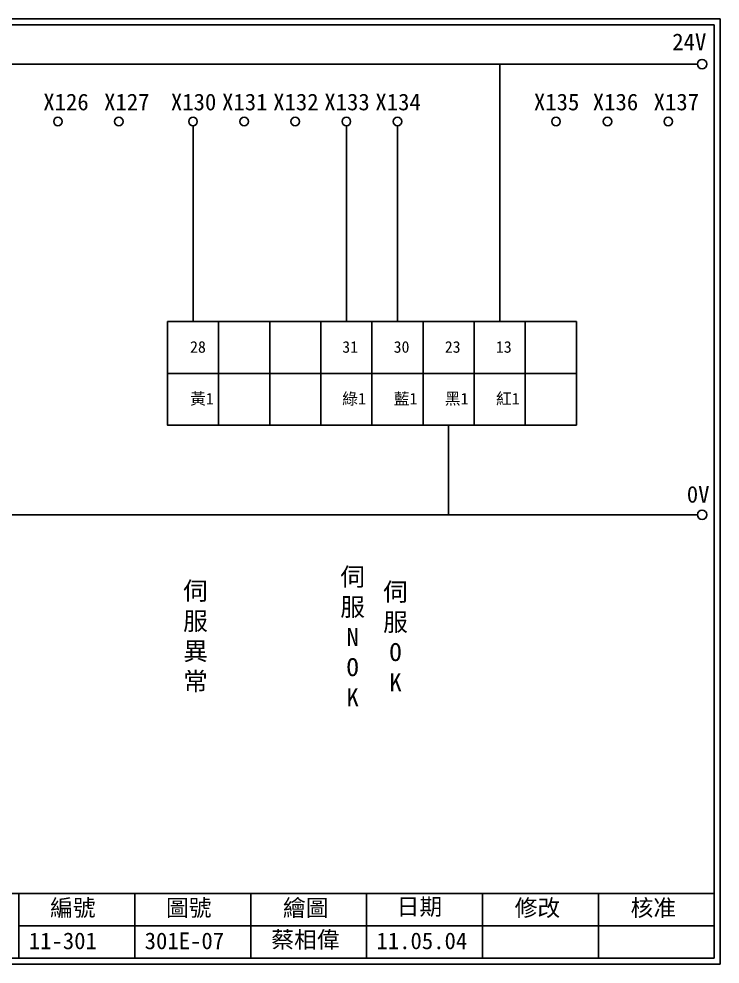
# Model space of a CAD drawing. Extents: x 325 to 612, y 3 to 207.
# Drawn here: x 461.1 to 612.3, y 3 to 207 of the extents above; entities that cross this region are included whole.
import ezdxf

# ---------------------------------------------------------------- set-up
doc = ezdxf.new("R2010")
doc.units = 0
doc.layers.get('0').update_dxf_attribs({"linetype": 'CONTINUOUS'})
doc.layers.add('圖框層', color=7, linetype='CONTINUOUS')
doc.layers.add('標尺寸層', color=3, linetype='CONTINUOUS')
doc.styles.add('CNS', font='romanc.shx', dxfattribs={"bigfont": 'chineset.shx'})
doc.styles.add('STSL', font='KAIU.TTF')

msp = doc.modelspace()

# ---------------------------------------------------------------- linework, layer by layer
for points in [[(493.1, 141.64), (504.12, 141.64), (504.12, 130.48), (493.1, 130.48)], [(504.12, 141.64), (515.15, 141.64), (515.15, 130.48), (504.12, 130.48)], [(515.15, 141.64), (526.18, 141.64), (526.18, 130.48), (515.15, 130.48)], [(526.18, 141.64), (537.21, 141.64), (537.21, 130.48), (526.18, 130.48)], [(537.21, 141.64), (548.23, 141.64), (548.23, 130.48), (537.21, 130.48)], [(548.23, 141.64), (559.26, 141.64), (559.26, 130.48), (548.23, 130.48)], [(559.26, 141.64), (570.29, 141.64), (570.29, 130.48), (559.26, 130.48)], [(570.29, 141.64), (581.31, 141.64), (581.31, 130.48), (570.29, 130.48)], [(493.1, 130.48), (504.12, 130.48), (504.12, 119.32), (493.1, 119.32)], [(504.12, 130.48), (515.15, 130.48), (515.15, 119.32), (504.12, 119.32)], [(515.15, 130.48), (526.18, 130.48), (526.18, 119.32), (515.15, 119.32)], [(526.18, 130.48), (537.21, 130.48), (537.21, 119.32), (526.18, 119.32)], [(537.21, 130.48), (548.23, 130.48), (548.23, 119.32), (537.21, 119.32)], [(548.23, 130.48), (559.26, 130.48), (559.26, 119.32), (548.23, 119.32)], [(559.26, 130.48), (570.29, 130.48), (570.29, 119.32), (559.26, 119.32)], [(570.29, 130.48), (581.31, 130.48), (581.31, 119.32), (570.29, 119.32)]]:
    msp.add_lwpolyline(points, close=True)
for centre in [(608.44, 197.22), (608.44, 99.96)]:
    msp.add_circle(centre, 1)
at = {"layer": '圖框層', "color": 7}
for p, q in [((612.32, 206.97), (325.32, 206.97)), ((612.32, 3), (612.32, 206.97)), ((611.07, 205.72), (326.57, 205.72)), ((611.07, 4.25), (611.07, 205.72)), ((326.57, 18.25), (611.07, 18.25)), ((461.07, 4.25), (461.07, 18.25)), ((486.07, 4.25), (486.07, 18.25)), ((511.07, 4.25), (511.07, 18.25)), ((536.07, 4.25), (536.07, 18.25)), ((561.07, 4.25), (561.07, 18.25)), ((586.07, 4.25), (586.07, 18.25)), ((461.07, 11.25), (611.07, 11.25)), ((326.57, 4.25), (611.07, 4.25)), ((325.32, 3), (612.32, 3))]:
    msp.add_line(p, q, dxfattribs=at)
at = {"layer": '標尺寸層', "color": 7}
for p, q in [((329.84, 197.22), (607.44, 197.22)), ((330.05, 99.96), (607.44, 99.96))]:
    msp.add_line(p, q, dxfattribs=at)
at = {"layer": '標尺寸層'}
for p, q in [((564.77, 141.64), (564.77, 197.22)), ((498.61, 141.64), (498.61, 183.91)), ((531.69, 141.64), (531.69, 183.91)), ((542.72, 141.64), (542.72, 183.91)), ((553.75, 119.32), (553.75, 99.96))]:
    msp.add_line(p, q, dxfattribs=at)
at = {"layer": '標尺寸層', "color": 7}
for centre in [(469.48, 184.83), (482.59, 184.83), (498.61, 184.83), (509.64, 184.83), (520.67, 184.83), (531.69, 184.83), (542.72, 184.83), (576.92, 184.83), (588.03, 184.83), (601.14, 184.83)]:
    msp.add_circle(centre, 0.92, dxfattribs=at)

# ---------------------------------------------------------------- texts
at = {"layer": '圖框層', "color": 4, "style": 'STSL'}
for s, height, p in [('24V', 3.6, (602, 200.22)), ('X126', 3.6, (466.31, 187.24)), ('X127', 3.6, (479.43, 187.24)), ('X130', 3.6, (493.84, 187.24)), ('X131', 3.6, (504.88, 187.24)), ('X132', 3.6, (515.91, 187.24)), ('X133', 3.6, (526.94, 187.24)), ('X134', 3.6, (537.96, 187.24)), ('X135', 3.6, (572.16, 187.24)), ('X136', 3.6, (584.86, 187.24)), ('X137', 3.6, (597.98, 187.24)), ('28', 2.5, (497.98, 134.93)), ('31', 2.5, (530.81, 134.93)), ('30', 2.5, (541.9, 134.93)), ('23', 2.5, (552.93, 134.93)), ('13', 2.5, (563.96, 134.93)), ('黃1', 2.5, (497.98, 123.77)), ('綠1', 2.5, (530.81, 123.77)), ('藍1', 2.5, (541.9, 123.77)), ('黑1', 2.5, (552.93, 123.77)), ('紅1', 2.5, (563.96, 123.77)), ('0V', 3.6, (605.14, 102.58)), ('編號', 3.6, (467.78, 13.34)), ('圖號', 3.6, (492.78, 13.34)), ('繪圖', 3.6, (518.01, 13.34)), ('日期', 3.6, (542.54, 13.59)), ('修改', 3.6, (568.01, 13.34)), ('核准', 3.6, (593.01, 13.34)), ('蔡相偉', 3.6, (515.5, 6.47)), ('11-301', 3.6, (463.18, 6.22)), ('301E-07', 3.6, (488.18, 6.22)), ('11.05.04', 3.6, (538.18, 6.22))]:
    msp.add_text(s, height=height, dxfattribs=at).set_placement(p)
at = {"layer": '標尺寸層', "color": 7, "char_height": 3.9, "width": 4.9608, "attachment_point": 5, "style": 'CNS'}
for s, insert in [('{\\fDFKai-SB|b0|i0|c136|p65;伺服N\\PO\\PK}', (533.05, 73.58)), ('{\\fDFKai-SB|b0|i0|c136|p65;伺服異常}', (499.15, 73.58)), ('{\\fDFKai-SB|b0|i0|c136|p65;伺服\\PO\\PK}', (542.3, 73.58))]:
    msp.add_mtext(s, dxfattribs=dict(at, insert=insert))

doc.saveas('drawing.dxf')
